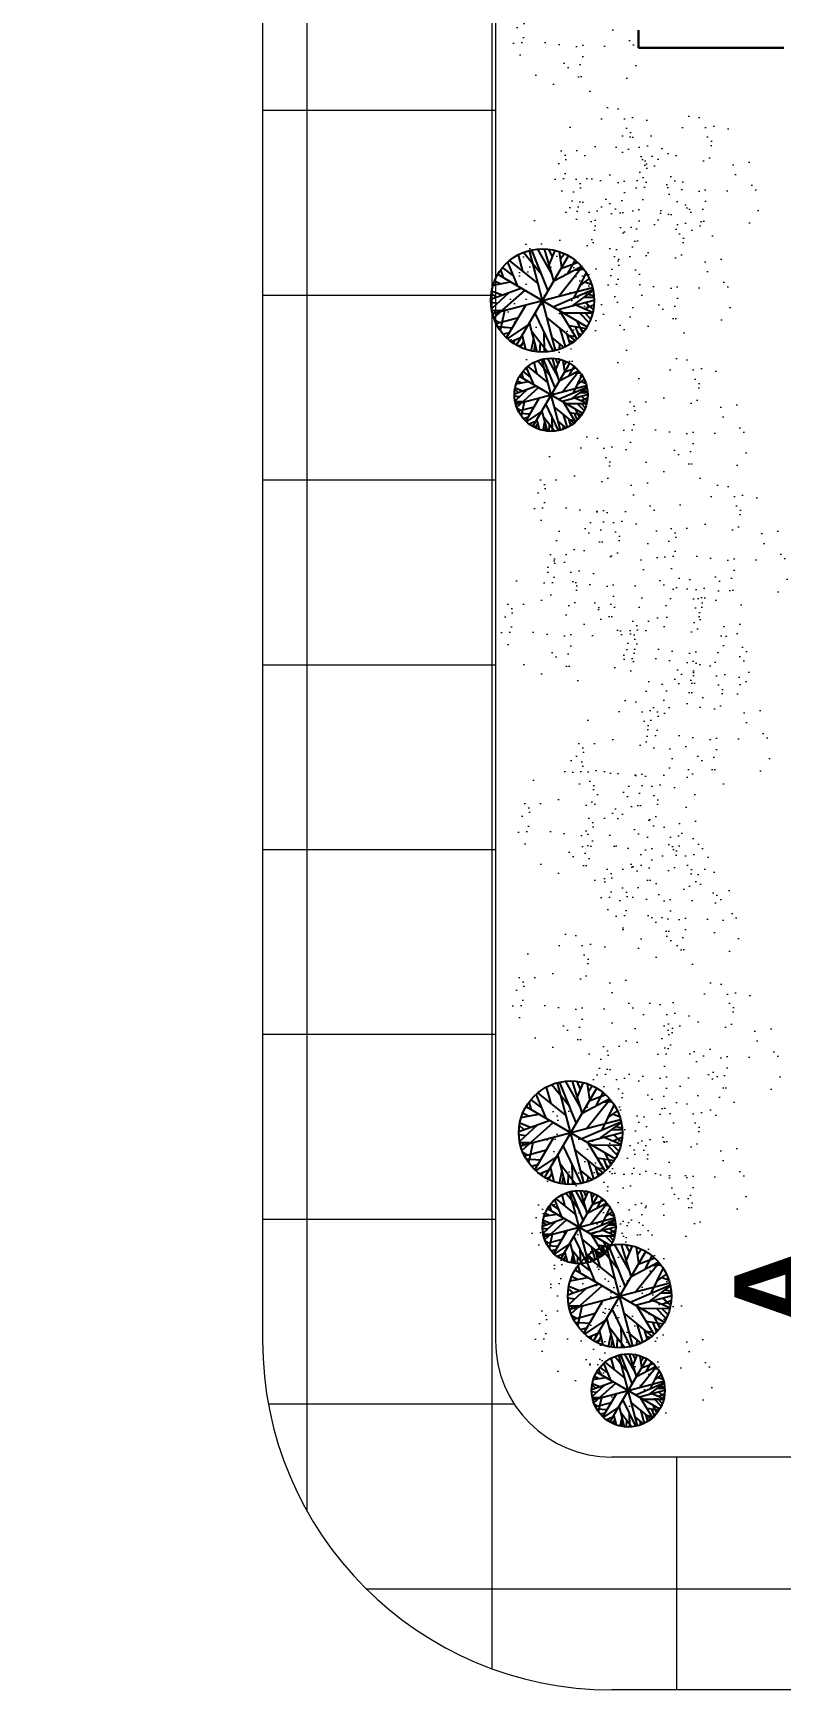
# Model space of a CAD drawing. Header units: millimetres. Extents: x 287 to 445, y 520 to 576.
# Drawn here: x 350.67 to 357.1, y 520.41 to 534.64 of the extents above; entities that cross this region are included whole.
import ezdxf

# ---------------------------------------------------------------- set-up
doc = ezdxf.new("R2010")
doc.units = ezdxf.units.MM
doc.header["$LTSCALE"] = 0.015
for name, color, linetype, lineweight in [('Muros Bajos', 20, 'Continuous', 30), ('pasto', 56, 'Continuous', 5), ('PISOS', 7, 'Continuous', 18), ('Texto', 133, 'Continuous', 20)]:
    doc.layers.add(name, color=color, linetype=linetype, lineweight=lineweight)
doc.layers.add('puntos alameda', color=94, linetype='Continuous')
pattern_1 = [(270, (-204.1842, 883.2239), (1.5875, 1e-16), []), (7e-15, (-204.1842, 883.2239), (0, 1.5875), [])]
pattern_2 = [(52.5, (135.6593, 546.53205), (0.3915306, -0.01280025), [0, -0.308864, 0, -0.34544, 0, -0.3302]), (82.5, (135.6593, 546.53205), (0.5734601, 0.3596186), [0, -0.166624, 0, -0.278384, 0, -0.10668]), (122.5, (135.6593, 546.2821), (0.00114975, 0.6327939), [0, -0.1016, 0, -0.36576, 0, -0.47752]), (132.5, (135.6593, 546.2821), (0.1783435, 0.6108452), [0, -0.0508, 0, -0.239776, 0, -0.27432])]

# ---------------------------------------------------------------- blocks, each defined once
blk = doc.blocks.new('Tree - deciduous plan')
for p, q in [((-12.5388, 54.9406), (-7.9613, 59.4546)), ((-12.3627, 32.1443), (-12.5388, 58.7776)), ((-5.3205, 59.6806), (16.5105, 16.7963)), ((2.426, 54.9406), (-1.4472, 59.9056)), ((0, 59.9996), (0, -60)), ((0.4894, 48.6208), (3.6584, 59.6806)), ((18.2711, 35.5298), (5.419, 59.6806)), ((9.8203, 51.5549), (12.8133, 58.5516)), ((-43.8768, 36.4326), (-44.405, 40.2696)), ((42, 42), (-42, -42)), ((42, -42), (-42, 42)), ((-40.1797, 44.558), (-36.4825, 43.2038)), ((-37.0107, 47.0408), (-35.25, 35.5298)), ((-32.6092, 50.4264), (-23.2782, 23.5674)), ((-31.2008, 51.1035), (-0.2149, 20.1818)), ((-26.4472, 46.5894), (-26.2712, 53.8116)), ((-22.0458, 42.0753), (-16.5881, 57.6486)), ((-21.1656, 55.8436), (-0.0388, 45.0094)), ((19.6795, 19.5047), (16.3344, 57.6486)), ((17.0387, 51.1035), (23.2006, 55.1666)), ((17.7429, 43.6552), (25.4894, 54.2636)), ((31.6513, 50.8778), (30.2429, 30.5643)), ((31.1232, 42.5267), (35.8767, 48.1693)), ((-32.2571, 20.6333), (-59.1937, 9.348)), ((-56.0247, 20.859), (-20.8134, 20.859)), ((-54.7923, 24.4702), (-47.75, 21.0847)), ((-53.2078, 27.4044), (-40.1797, 20.859)), ((-49.8627, 32.8214), (-32.7853, 32.8214)), ((-45.8134, 38.2383), (-40.5318, 33.0471)), ((54.3626, 25.3731), (20.9119, 0.3198)), ((23.3767, 23.3417), (53.3063, 27.4044)), ((36.2288, 25.1474), (48.9049, 35.0784)), ((37.1091, 37.1098), (46.6161, 37.5612)), ((-59.7219, 2.8025), (-12.0106, 12.0565)), ((-58.6656, 12.7336), (-35.9543, 7.5424)), ((-57.081, 17.9248), (-47.0458, 14.7649)), ((-54.6162, -24.7335), (-20.2853, 0.0941)), ((29.3626, -6.6771), (59.4682, 7.091)), ((38.5175, 13.4107), (58.2359, 13.6364)), ((-60, 0), (60, 0)), ((-59.7219, -4.8714), (-54.2641, -6.6771)), ((-45.2853, -0.1316), (-59.0177, -10.0627)), ((-58.4895, -12.3197), (-36.4825, -11.6426)), ((-57.081, -18.4138), (-45.2853, -17.9624)), ((-52.6797, -18.188), (-55.4966, -22.0251)), ((-53.2078, -27.442), (-16.7641, -16.6081)), ((-14.8275, -15.0282), (-14.6515, -57.6865)), ((-10.074, -10.0627), (-2.5036, -59.7178)), ((-0.0388, -19.0909), (25.8415, -53.8495)), ((9.2922, -9.1598), (59.6443, -2.8401)), ((18.6232, -18.6394), (26.7218, -53.3981)), ((18.7992, -18.6394), (57.3556, -17.2853)), ((26.3697, -18.4138), (58.9401, -9.8369)), ((38.1654, -18.188), (52.426, -29.0219)), ((-38.9472, -29.0219), (-51.4472, -30.6018)), ((-47.2219, -19.3166), (-50.2148, -26.3135)), ((-46.5177, -30.1504), (-49.5106, -33.536)), ((-32.4331, -32.4075), (-48.1021, -35.5674)), ((-43.7008, -34.6645), (-46.6937, -37.373)), ((-35.9543, -22.4765), (-44.0529, -40.5329)), ((-24.6867, -37.8244), (-38.7712, -45.7241)), ((-19.9331, -20.2194), (-28.5599, -52.721)), ((-14.6515, -36.2445), (-27.6797, -52.9467)), ((-14.6515, -32.1818), (-3.912, -59.4922)), ((-6.2008, -36.2445), (17.919, -57.0094)), ((22.8485, -36.4702), (35.3485, -48.4326)), ((30.419, -30.1504), (32.3556, -50.0125)), ((31.4753, -31.279), (49.6091, -33.3103)), ((41.5105, -32.6332), (46.088, -38.0501)), ((45.9119, -24.0564), (55.595, -22.2508)), ((-26.2712, -43.9185), (-34.7219, -48.6583)), ((-14.6515, -47.3041), (-25.0388, -54.3009)), ((-21.5177, -45.4984), (-19.9331, -56.1065)), ((-8.4895, -47.5298), (-11.4825, -58.5893)), ((-6.3768, -52.721), (-9.3698, -58.815)), ((8.4119, -53.1724), (3.8344, -59.4922)), ((5.9471, -46.6269), (10.5246, -58.5893)), ((24.7852, -44.8213), (23.0246, -54.978))]:
    blk.add_line(p, q)
blk.add_circle((0, 0), 60)

msp = doc.modelspace()

# ---------------------------------------------------------------- hatches: boundary and pattern name
at = {"layer": 'pasto', "ltscale": 0.3}
h = msp.add_hatch(dxfattribs=at)
h.set_pattern_fill('AR-SAND', color=256, scale=0.008, angle=90, style=0)
h.set_pattern_definition([(52.5, (135.4804, 550.52845), (0.3915306, -0.01280025), [0, -0.308864, 0, -0.34544, 0, -0.3302]), (82.5, (135.4804, 550.52845), (0.5734601, 0.3596186), [0, -0.166624, 0, -0.278384, 0, -0.10668]), (122.5, (135.4804, 550.27852), (0.00114975, 0.6327939), [0, -0.1016, 0, -0.36576, 0, -0.47752]), (132.5, (135.4804, 550.2785), (0.1783435, 0.6108452), [0, -0.0508, 0, -0.239776, 0, -0.27432])])
edge = h.paths.add_edge_path()
edge.add_arc((355.335, 534.593), 0.588, 90, 450, ccw=False)
h = msp.add_hatch(dxfattribs=at)
h.set_pattern_fill('AR-SAND', color=256, scale=0.008, angle=90, style=0)
h.set_pattern_definition([(52.5, (135.8373, 549.36027), (0.3915306, -0.01280025), [0, -0.308864, 0, -0.34544, 0, -0.3302]), (82.5, (135.8373, 549.36027), (0.5734601, 0.3596186), [0, -0.166624, 0, -0.278384, 0, -0.10668]), (122.5, (135.8373, 549.11033), (0.00114975, 0.6327939), [0, -0.1016, 0, -0.36576, 0, -0.47752]), (132.5, (135.8373, 549.11033), (0.1783435, 0.6108452), [0, -0.0508, 0, -0.239776, 0, -0.27432])])
edge = h.paths.add_edge_path()
edge.add_arc((355.692, 533.424), 0.588, 90, 450, ccw=False)
h = msp.add_hatch(dxfattribs=at)
h.set_pattern_fill('AR-SAND', color=256, scale=0.008, angle=90, style=0)
h.set_pattern_definition([(52.5, (136.5337, 549.28546), (0.3915306, -0.01280025), [0, -0.308864, 0, -0.34544, 0, -0.3302]), (82.5, (136.5337, 549.28546), (0.5734601, 0.3596186), [0, -0.166624, 0, -0.278384, 0, -0.10668]), (122.5, (136.5337, 549.03553), (0.00114975, 0.6327939), [0, -0.1016, 0, -0.36576, 0, -0.47752]), (132.5, (136.5337, 549.0355), (0.1783435, 0.6108452), [0, -0.0508, 0, -0.239776, 0, -0.27432])])
edge = h.paths.add_edge_path()
edge.add_arc((356.388, 533.35), 0.588, 90, 450, ccw=False)
h = msp.add_hatch(dxfattribs=at)
h.set_pattern_fill('AR-SAND', color=256, scale=0.008, angle=90, style=0)
h.set_pattern_definition([(52.5, (135.96398, 549.11673), (0.3915306, -0.01280025), [0, -0.308864, 0, -0.34544, 0, -0.3302]), (82.5, (135.964, 549.11673), (0.5734601, 0.3596186), [0, -0.166624, 0, -0.278384, 0, -0.10668]), (122.5, (135.96398, 548.8668), (0.00114975, 0.6327939), [0, -0.1016, 0, -0.36576, 0, -0.47752]), (132.5, (135.964, 548.8668), (0.1783435, 0.6108452), [0, -0.0508, 0, -0.239776, 0, -0.27432])])
edge = h.paths.add_edge_path()
edge.add_arc((355.818, 533.181), 0.588, 90, 450, ccw=False)
h = msp.add_hatch(dxfattribs=at)
h.set_pattern_fill('AR-SAND', color=256, scale=0.008, angle=90, style=0)
h.set_pattern_definition([(52.5, (135.5327, 548.55822), (0.3915306, -0.01280025), [0, -0.308864, 0, -0.34544, 0, -0.3302]), (82.5, (135.5327, 548.5582), (0.5734601, 0.3596186), [0, -0.166624, 0, -0.278384, 0, -0.10668]), (122.5, (135.5327, 548.30828), (0.00114975, 0.6327939), [0, -0.1016, 0, -0.36576, 0, -0.47752]), (132.5, (135.5327, 548.3083), (0.1783435, 0.6108452), [0, -0.0508, 0, -0.239776, 0, -0.27432])])
edge = h.paths.add_edge_path()
edge.add_arc((355.387, 532.622), 0.588, 90, 450, ccw=False)
h = msp.add_hatch(dxfattribs=at)
h.set_pattern_fill('AR-SAND', color=256, scale=0.008, angle=90, style=0)
h.set_pattern_definition([(52.5, (136.29292, 548.45218), (0.3915306, -0.01280025), [0, -0.308864, 0, -0.34544, 0, -0.3302]), (82.5, (136.2929, 548.4522), (0.5734601, 0.3596186), [0, -0.166624, 0, -0.278384, 0, -0.10668]), (122.5, (136.29292, 548.20225), (0.00114975, 0.6327939), [0, -0.1016, 0, -0.36576, 0, -0.47752]), (132.5, (136.2929, 548.20225), (0.1783435, 0.6108452), [0, -0.0508, 0, -0.239776, 0, -0.27432])])
edge = h.paths.add_edge_path()
edge.add_arc((356.147, 532.516), 0.588, 90, 450, ccw=False)
h = msp.add_hatch(dxfattribs=at)
h.set_pattern_fill('AR-SAND', color=256, scale=0.008, angle=90, style=0)
h.set_pattern_definition([(52.5, (135.40163, 548.08462), (0.3915306, -0.01280025), [0, -0.308864, 0, -0.34544, 0, -0.3302]), (82.5, (135.40163, 548.0846), (0.5734601, 0.3596186), [0, -0.166624, 0, -0.278384, 0, -0.10668]), (122.5, (135.40163, 547.8347), (0.00114975, 0.6327939), [0, -0.1016, 0, -0.36576, 0, -0.47752]), (132.5, (135.40163, 547.8347), (0.1783435, 0.6108452), [0, -0.0508, 0, -0.239776, 0, -0.27432])])
edge = h.paths.add_edge_path()
edge.add_arc((355.256, 532.149), 0.588, 90, 450, ccw=False)
h = msp.add_hatch(dxfattribs=at)
h.set_pattern_fill('AR-SAND', color=256, scale=0.008, angle=90, style=0)
h.set_pattern_definition([(52.5, (136.42828, 547.20338), (0.3915306, -0.01280025), [0, -0.308864, 0, -0.34544, 0, -0.3302]), (82.5, (136.4283, 547.2034), (0.5734601, 0.3596186), [0, -0.166624, 0, -0.278384, 0, -0.10668]), (122.5, (136.4283, 546.95345), (0.00114975, 0.6327939), [0, -0.1016, 0, -0.36576, 0, -0.47752]), (132.5, (136.4283, 546.95345), (0.1783435, 0.6108452), [0, -0.0508, 0, -0.239776, 0, -0.27432])])
edge = h.paths.add_edge_path()
edge.add_arc((356.283, 531.267), 0.588, 90, 450, ccw=False)
h = msp.add_hatch(dxfattribs=at)
h.set_pattern_fill('AR-SAND', color=256, scale=0.008, angle=90, style=0)
h.set_pattern_definition(pattern_2)
edge = h.paths.add_edge_path()
edge.add_arc((355.514, 530.596), 0.588, 90, 450, ccw=False)
h = msp.add_hatch(dxfattribs=at)
h.set_pattern_fill('AR-SAND', color=256, scale=0.008, angle=90, style=0)
h.set_pattern_definition(pattern_2)
edge = h.paths.add_edge_path()
edge.add_arc((355.514, 530.596), 0.588, 90, 450, ccw=False)
h = msp.add_hatch(dxfattribs=at)
h.set_pattern_fill('AR-SAND', color=256, scale=0.008, angle=90, style=0)
h.set_pattern_definition([(52.5, (136.78146, 546.1164), (0.3915306, -0.01280025), [0, -0.308864, 0, -0.34544, 0, -0.3302]), (82.5, (136.78146, 546.1164), (0.5734601, 0.3596186), [0, -0.166624, 0, -0.278384, 0, -0.10668]), (122.5, (136.78146, 545.86648), (0.00114975, 0.6327939), [0, -0.1016, 0, -0.36576, 0, -0.47752]), (132.5, (136.78146, 545.8665), (0.1783435, 0.6108452), [0, -0.0508, 0, -0.239776, 0, -0.27432])])
edge = h.paths.add_edge_path()
edge.add_arc((356.636, 530.181), 0.588, 90, 450, ccw=False)
h = msp.add_hatch(dxfattribs=at)
h.set_pattern_fill('AR-SAND', color=256, scale=0.008, angle=90, style=0)
h.set_pattern_definition([(52.5, (135.7434, 545.89195), (0.3915306, -0.01280025), [0, -0.308864, 0, -0.34544, 0, -0.3302]), (82.5, (135.7434, 545.89195), (0.5734601, 0.3596186), [0, -0.166624, 0, -0.278384, 0, -0.10668]), (122.5, (135.7434, 545.642), (0.00114975, 0.6327939), [0, -0.1016, 0, -0.36576, 0, -0.47752]), (132.5, (135.7434, 545.642), (0.1783435, 0.6108452), [0, -0.0508, 0, -0.239776, 0, -0.27432])])
edge = h.paths.add_edge_path()
edge.add_arc((355.598, 529.956), 0.588, 90, 450, ccw=False)
h = msp.add_hatch(dxfattribs=at)
h.set_pattern_fill('AR-SAND', color=256, scale=0.008, angle=90, style=0)
h.set_pattern_definition([(52.5, (135.37718, 545.46538), (0.3915306, -0.01280025), [0, -0.308864, 0, -0.34544, 0, -0.3302]), (82.5, (135.3772, 545.4654), (0.5734601, 0.3596186), [0, -0.166624, 0, -0.278384, 0, -0.10668]), (122.5, (135.3772, 545.21544), (0.00114975, 0.6327939), [0, -0.1016, 0, -0.36576, 0, -0.47752]), (132.5, (135.3772, 545.21544), (0.1783435, 0.6108452), [0, -0.0508, 0, -0.239776, 0, -0.27432])])
edge = h.paths.add_edge_path()
edge.add_arc((355.232, 529.529), 0.588, 90, 450, ccw=False)
h = msp.add_hatch(dxfattribs=at)
h.set_pattern_fill('AR-SAND', color=256, scale=0.008, angle=90, style=0)
h.set_pattern_definition([(52.5, (136.4299, 545.23807), (0.3915306, -0.01280025), [0, -0.308864, 0, -0.34544, 0, -0.3302]), (82.5, (136.4299, 545.23807), (0.5734601, 0.3596186), [0, -0.166624, 0, -0.278384, 0, -0.10668]), (122.5, (136.4299, 544.98814), (0.00114975, 0.6327939), [0, -0.1016, 0, -0.36576, 0, -0.47752]), (132.5, (136.4299, 544.98814), (0.1783435, 0.6108452), [0, -0.0508, 0, -0.239776, 0, -0.27432])])
edge = h.paths.add_edge_path()
edge.add_arc((356.284, 529.302), 0.588, 90, 450, ccw=False)
h = msp.add_hatch(dxfattribs=at)
h.set_pattern_fill('AR-SAND', color=256, scale=0.008, angle=90, style=0)
h.set_pattern_definition([(52.5, (136.45273, 545.3185), (0.3915306, -0.01280025), [0, -0.308864, 0, -0.34544, 0, -0.3302]), (82.5, (136.45273, 545.3185), (0.5734601, 0.3596186), [0, -0.166624, 0, -0.278384, 0, -0.10668]), (122.5, (136.45273, 545.06857), (0.00114975, 0.6327939), [0, -0.1016, 0, -0.36576, 0, -0.47752]), (132.5, (136.45273, 545.06857), (0.1783435, 0.6108452), [0, -0.0508, 0, -0.239776, 0, -0.27432])])
edge = h.paths.add_edge_path()
edge.add_arc((356.307, 529.383), 0.588, 90, 450, ccw=False)
h = msp.add_hatch(dxfattribs=at)
h.set_pattern_fill('AR-SAND', color=256, scale=0.008, angle=90, style=0)
h.set_pattern_definition([(52.5, (136.6288, 544.5768), (0.3915306, -0.01280025), [0, -0.308864, 0, -0.34544, 0, -0.3302]), (82.5, (136.6288, 544.5768), (0.5734601, 0.3596186), [0, -0.166624, 0, -0.278384, 0, -0.10668]), (122.5, (136.6288, 544.32686), (0.00114975, 0.6327939), [0, -0.1016, 0, -0.36576, 0, -0.47752]), (132.5, (136.6288, 544.32686), (0.1783435, 0.6108452), [0, -0.0508, 0, -0.239776, 0, -0.27432])])
edge = h.paths.add_edge_path()
edge.add_arc((356.483, 528.641), 0.588, 90, 450, ccw=False)
h = msp.add_hatch(dxfattribs=at)
h.set_pattern_fill('AR-SAND', color=256, scale=0.008, angle=90, style=0)
h.set_pattern_definition([(52.5, (135.98892, 544.2673), (0.3915306, -0.01280025), [0, -0.308864, 0, -0.34544, 0, -0.3302]), (82.5, (135.9889, 544.2673), (0.5734601, 0.3596186), [0, -0.166624, 0, -0.278384, 0, -0.10668]), (122.5, (135.98892, 544.01737), (0.00114975, 0.6327939), [0, -0.1016, 0, -0.36576, 0, -0.47752]), (132.5, (135.9889, 544.01737), (0.1783435, 0.6108452), [0, -0.0508, 0, -0.239776, 0, -0.27432])])
edge = h.paths.add_edge_path()
edge.add_arc((355.843, 528.331), 0.588, 90, 450, ccw=False)
h = msp.add_hatch(dxfattribs=at)
h.set_pattern_fill('AR-SAND', color=256, scale=0.008, angle=90, style=0)
h.set_pattern_definition([(52.5, (135.52385, 543.75186), (0.3915306, -0.01280025), [0, -0.308864, 0, -0.34544, 0, -0.3302]), (82.5, (135.52385, 543.75186), (0.5734601, 0.3596186), [0, -0.166624, 0, -0.278384, 0, -0.10668]), (122.5, (135.52385, 543.50192), (0.00114975, 0.6327939), [0, -0.1016, 0, -0.36576, 0, -0.47752]), (132.5, (135.52385, 543.5019), (0.1783435, 0.6108452), [0, -0.0508, 0, -0.239776, 0, -0.27432])])
edge = h.paths.add_edge_path()
edge.add_arc((355.378, 527.816), 0.588, 90, 450, ccw=False)
h = msp.add_hatch(dxfattribs=at)
h.set_pattern_fill('AR-SAND', color=256, scale=0.008, angle=90, style=0)
h.set_pattern_definition([(52.5, (136.073, 543.6272), (0.3915306, -0.01280025), [0, -0.308864, 0, -0.34544, 0, -0.3302]), (82.5, (136.073, 543.6272), (0.5734601, 0.3596186), [0, -0.166624, 0, -0.278384, 0, -0.10668]), (122.5, (136.073, 543.37728), (0.00114975, 0.6327939), [0, -0.1016, 0, -0.36576, 0, -0.47752]), (132.5, (136.073, 543.3773), (0.1783435, 0.6108452), [0, -0.0508, 0, -0.239776, 0, -0.27432])])
edge = h.paths.add_edge_path()
edge.add_arc((355.927, 527.691), 0.588, 90, 450, ccw=False)
h = msp.add_hatch(dxfattribs=at)
h.set_pattern_fill('AR-SAND', color=256, scale=0.008, angle=90, style=0)
h.set_pattern_definition([(52.5, (136.23273, 543.18884), (0.3915306, -0.01280025), [0, -0.308864, 0, -0.34544, 0, -0.3302]), (82.5, (136.23273, 543.18884), (0.5734601, 0.3596186), [0, -0.166624, 0, -0.278384, 0, -0.10668]), (122.5, (136.23273, 542.9389), (0.00114975, 0.6327939), [0, -0.1016, 0, -0.36576, 0, -0.47752]), (132.5, (136.23273, 542.9389), (0.1783435, 0.6108452), [0, -0.0508, 0, -0.239776, 0, -0.27432])])
edge = h.paths.add_edge_path()
edge.add_arc((356.087, 527.253), 0.588, 90, 450, ccw=False)
h = msp.add_hatch(dxfattribs=at)
h.set_pattern_fill('AR-SAND', color=256, scale=0.008, angle=90, style=0)
h.set_pattern_definition([(52.5, (136.36264, 543.02964), (0.3915306, -0.01280025), [0, -0.308864, 0, -0.34544, 0, -0.3302]), (82.5, (136.36264, 543.02964), (0.5734601, 0.3596186), [0, -0.166624, 0, -0.278384, 0, -0.10668]), (122.5, (136.36264, 542.7797), (0.00114975, 0.6327939), [0, -0.1016, 0, -0.36576, 0, -0.47752]), (132.5, (136.36264, 542.7797), (0.1783435, 0.6108452), [0, -0.0508, 0, -0.239776, 0, -0.27432])])
edge = h.paths.add_edge_path()
edge.add_arc((356.217, 527.094), 0.588, 90, 450, ccw=False)
h = msp.add_hatch(dxfattribs=at)
h.set_pattern_fill('AR-SAND', color=256, scale=0.008, angle=90, style=0)
h.set_pattern_definition([(52.5, (135.47496, 542.25864), (0.3915306, -0.01280025), [0, -0.308864, 0, -0.34544, 0, -0.3302]), (82.5, (135.47496, 542.25864), (0.5734601, 0.3596186), [0, -0.166624, 0, -0.278384, 0, -0.10668]), (122.5, (135.47496, 542.0087), (0.00114975, 0.6327939), [0, -0.1016, 0, -0.36576, 0, -0.47752]), (132.5, (135.47496, 542.0087), (0.1783435, 0.6108452), [0, -0.0508, 0, -0.239776, 0, -0.27432])])
edge = h.paths.add_edge_path()
edge.add_arc((355.329, 526.323), 0.588, 90, 450, ccw=False)
h = msp.add_hatch(dxfattribs=at)
h.set_pattern_fill('AR-SAND', color=256, scale=0.008, angle=90, style=0)
h.set_pattern_definition([(52.5, (136.7216, 541.8425), (0.3915306, -0.01280025), [0, -0.308864, 0, -0.34544, 0, -0.3302]), (82.5, (136.7216, 541.8425), (0.5734601, 0.3596186), [0, -0.166624, 0, -0.278384, 0, -0.10668]), (122.5, (136.7216, 541.59256), (0.00114975, 0.6327939), [0, -0.1016, 0, -0.36576, 0, -0.47752]), (132.5, (136.7216, 541.59256), (0.1783435, 0.6108452), [0, -0.0508, 0, -0.239776, 0, -0.27432])])
edge = h.paths.add_edge_path()
edge.add_arc((356.576, 525.907), 0.588, 90, 450, ccw=False)
h = msp.add_hatch(dxfattribs=at)
h.set_pattern_fill('AR-SAND', color=256, scale=0.008, angle=90, style=0)
h.set_pattern_definition([(52.5, (136.19958, 541.66665), (0.3915306, -0.01280025), [0, -0.308864, 0, -0.34544, 0, -0.3302]), (82.5, (136.1996, 541.66665), (0.5734601, 0.3596186), [0, -0.166624, 0, -0.278384, 0, -0.10668]), (122.5, (136.19958, 541.4167), (0.00114975, 0.6327939), [0, -0.1016, 0, -0.36576, 0, -0.47752]), (132.5, (136.1996, 541.4167), (0.1783435, 0.6108452), [0, -0.0508, 0, -0.239776, 0, -0.27432])])
edge = h.paths.add_edge_path()
edge.add_arc((356.054, 525.731), 0.588, 90, 450, ccw=False)
h = msp.add_hatch(dxfattribs=at)
h.set_pattern_fill('AR-SAND', color=256, scale=0.008, angle=90, style=0)
h.set_pattern_definition([(52.5, (135.7683, 541.10813), (0.3915306, -0.01280025), [0, -0.308864, 0, -0.34544, 0, -0.3302]), (82.5, (135.7683, 541.10813), (0.5734601, 0.3596186), [0, -0.166624, 0, -0.278384, 0, -0.10668]), (122.5, (135.7683, 540.8582), (0.00114975, 0.6327939), [0, -0.1016, 0, -0.36576, 0, -0.47752]), (132.5, (135.7683, 540.8582), (0.1783435, 0.6108452), [0, -0.0508, 0, -0.239776, 0, -0.27432])])
edge = h.paths.add_edge_path()
edge.add_arc((355.623, 525.172), 0.588, 90, 450, ccw=False)
h = msp.add_hatch(dxfattribs=at)
h.set_pattern_fill('AR-SAND', color=256, scale=0.008, angle=90, style=0)
h.set_pattern_definition([(52.5, (136.42828, 540.8144), (0.3915306, -0.01280025), [0, -0.308864, 0, -0.34544, 0, -0.3302]), (82.5, (136.4283, 540.8144), (0.5734601, 0.3596186), [0, -0.166624, 0, -0.278384, 0, -0.10668]), (122.5, (136.4283, 540.56445), (0.00114975, 0.6327939), [0, -0.1016, 0, -0.36576, 0, -0.47752]), (132.5, (136.4283, 540.56445), (0.1783435, 0.6108452), [0, -0.0508, 0, -0.239776, 0, -0.27432])])
edge = h.paths.add_edge_path()
edge.add_arc((356.283, 524.878), 0.588, 90, 450, ccw=False)
h = msp.add_hatch(dxfattribs=at)
h.set_pattern_fill('AR-SAND', color=256, scale=0.008, angle=90, style=0)
h.set_pattern_definition([(52.5, (135.98654, 540.58163), (0.3915306, -0.01280025), [0, -0.308864, 0, -0.34544, 0, -0.3302]), (82.5, (135.98654, 540.58163), (0.5734601, 0.3596186), [0, -0.166624, 0, -0.278384, 0, -0.10668]), (122.5, (135.98654, 540.3317), (0.00114975, 0.6327939), [0, -0.1016, 0, -0.36576, 0, -0.47752]), (132.5, (135.98654, 540.3317), (0.1783435, 0.6108452), [0, -0.0508, 0, -0.239776, 0, -0.27432])])
edge = h.paths.add_edge_path()
edge.add_arc((355.841, 524.646), 0.588, 90, 450, ccw=False)
h = msp.add_hatch(dxfattribs=at)
h.set_pattern_fill('AR-SAND', color=256, scale=0.008, angle=90, style=0)
h.set_pattern_definition([(52.5, (135.64185, 540.30657), (0.3915306, -0.01280025), [0, -0.308864, 0, -0.34544, 0, -0.3302]), (82.5, (135.64185, 540.30657), (0.5734601, 0.3596186), [0, -0.166624, 0, -0.278384, 0, -0.10668]), (122.5, (135.64185, 540.05664), (0.00114975, 0.6327939), [0, -0.1016, 0, -0.36576, 0, -0.47752]), (132.5, (135.64185, 540.05664), (0.1783435, 0.6108452), [0, -0.0508, 0, -0.239776, 0, -0.27432])])
edge = h.paths.add_edge_path()
edge.add_arc((355.496, 524.371), 0.588, 90, 450, ccw=False)
h = msp.add_hatch(dxfattribs=at)
h.set_pattern_fill('AR-SAND', color=256, scale=0.008, angle=90, style=0)
h.set_pattern_definition([(52.5, (135.80157, 539.8682), (0.3915306, -0.01280025), [0, -0.308864, 0, -0.34544, 0, -0.3302]), (82.5, (135.80157, 539.8682), (0.5734601, 0.3596186), [0, -0.166624, 0, -0.278384, 0, -0.10668]), (122.5, (135.80157, 539.61827), (0.00114975, 0.6327939), [0, -0.1016, 0, -0.36576, 0, -0.47752]), (132.5, (135.8016, 539.61827), (0.1783435, 0.6108452), [0, -0.0508, 0, -0.239776, 0, -0.27432])])
edge = h.paths.add_edge_path()
edge.add_arc((355.656, 523.932), 0.588, 90, 450, ccw=False)
h = msp.add_hatch(dxfattribs=at)
h.set_pattern_fill('AR-SAND', color=256, scale=0.008, angle=90, style=0)
h.set_pattern_definition([(52.5, (135.6705, 539.3946), (0.3915306, -0.01280025), [0, -0.308864, 0, -0.34544, 0, -0.3302]), (82.5, (135.6705, 539.3946), (0.5734601, 0.3596186), [0, -0.166624, 0, -0.278384, 0, -0.10668]), (122.5, (135.6705, 539.14467), (0.00114975, 0.6327939), [0, -0.1016, 0, -0.36576, 0, -0.47752]), (132.5, (135.6705, 539.14467), (0.1783435, 0.6108452), [0, -0.0508, 0, -0.239776, 0, -0.27432])])
edge = h.paths.add_edge_path()
edge.add_arc((355.525, 523.459), 0.588, 90, 450, ccw=False)
h = msp.add_hatch(dxfattribs=at)
h.set_pattern_fill('AR-SAND', color=256, scale=0.008, angle=90, style=0)
h.set_pattern_definition([(52.5, (136.13495, 539.1743), (0.3915306, -0.01280025), [0, -0.308864, 0, -0.34544, 0, -0.3302]), (82.5, (136.13495, 539.1743), (0.5734601, 0.3596186), [0, -0.166624, 0, -0.278384, 0, -0.10668]), (122.5, (136.13495, 538.92436), (0.00114975, 0.6327939), [0, -0.1016, 0, -0.36576, 0, -0.47752]), (132.5, (136.13495, 538.92436), (0.1783435, 0.6108452), [0, -0.0508, 0, -0.239776, 0, -0.27432])])
edge = h.paths.add_edge_path()
edge.add_arc((355.989, 523.238), 0.588, 90, 450, ccw=False)
at = {"layer": 'PISOS'}
h = msp.add_hatch(dxfattribs=at)
h.set_pattern_fill('NET', color=256, scale=0.5, angle=90, style=0)
h.set_pattern_definition(pattern_1)
h.paths.add_polyline_path([(354.646, 530.638), (354.646, 537.213, 0.022651), (354.629, 537.572, -0.441003), (355.625, 538.662), (355.875, 538.662), (356.025, 538.662), (357.125, 538.662), (357.125, 539.047), (357.125, 541.738), (356.249, 541.738, -0.632615), (353.188, 540.287, 0.173054), (350.675, 541.184), (350.675, 539.184, -0.414214), (352.646, 537.213), (352.646, 530.49)])
h = msp.add_hatch(dxfattribs=at)
h.set_pattern_fill('NET', color=256, scale=0.5, angle=90, style=0)
h.set_pattern_definition(pattern_1)
h.paths.add_polyline_path([(354.316, 520.717), (355.257, 522.485, -0.301717), (354.646, 523.406), (354.646, 530.638), (352.646, 530.49), (352.646, 523.406, 0.285252)])
h = msp.add_hatch(dxfattribs=at)
h.set_pattern_fill('NET', color=256, scale=0.5, angle=90, style=0)
h.set_pattern_definition(pattern_1)
h.paths.add_polyline_path([(364.021, 520.406), (363.801, 522.406), (355.646, 522.406, -0.099999), (355.257, 522.485), (354.316, 520.717, 0.115335), (355.646, 520.406)])

# ---------------------------------------------------------------- linework, layer by layer
at = {"layer": 'Muros Bajos'}
for p, q in [((355.875, 534.512), (355.875, 534.662)), ((356.025, 534.512), (355.875, 534.512)), ((357.125, 534.512), (356.025, 534.512))]:
    msp.add_line(p, q, dxfattribs=at)
at = {"layer": 'PISOS'}
for p, q in [((352.646, 537.213), (352.646, 523.406)), ((354.646, 537.213), (354.646, 523.406)), ((365.503, 522.406), (355.646, 522.406)), ((365.503, 520.406), (355.646, 520.406))]:
    msp.add_line(p, q, dxfattribs=at)
for radius in [3, 1]:
    msp.add_arc((355.646, 523.406), radius, 180, 270, dxfattribs=at)

# ---------------------------------------------------------------- block references
at = {"layer": 'puntos alameda', "color": 7, "linetype": 'ByBlock', "lineweight": 0}
for p, xscale, yscale, zscale, rotation in [((355.05, 532.341), 0.007405634628365269, 0.007405634628365269, 0.007405634628365269, 104.6705850332758), ((355.124, 531.531), 0.00524074937675885, 0.00524074937675885, 0.00524074937675885, 104.6705850334841), ((355.292, 525.192), 0.007405634628365269, 0.007405634628365269, 0.007405634628365269, 104.6705850332758), ((355.365, 524.381), 0.00524074937675885, 0.00524074937675885, 0.00524074937675885, 104.6705850334841), ((355.713, 523.789), 0.007405634628365269, 0.007405634628365269, 0.007405634628365269, 104.6705850332758), ((355.787, 522.978), 0.00524074937675885, 0.00524074937675885, 0.00524074937675885, 104.6705850334841)]:
    msp.add_blockref('Tree - deciduous plan', p, dxfattribs=dict(at, xscale=xscale, yscale=yscale, zscale=zscale, rotation=rotation))

# ---------------------------------------------------------------- texts
at = {"layer": 'Texto', "insert": (356.697, 523.87), "char_height": 0.75, "width": 1.0727, "attachment_point": 2, "rotation": 90}
msp.add_mtext('{\\fArial|b1|i0|c0|p34;A}', dxfattribs=at)

doc.saveas('drawing.dxf')
